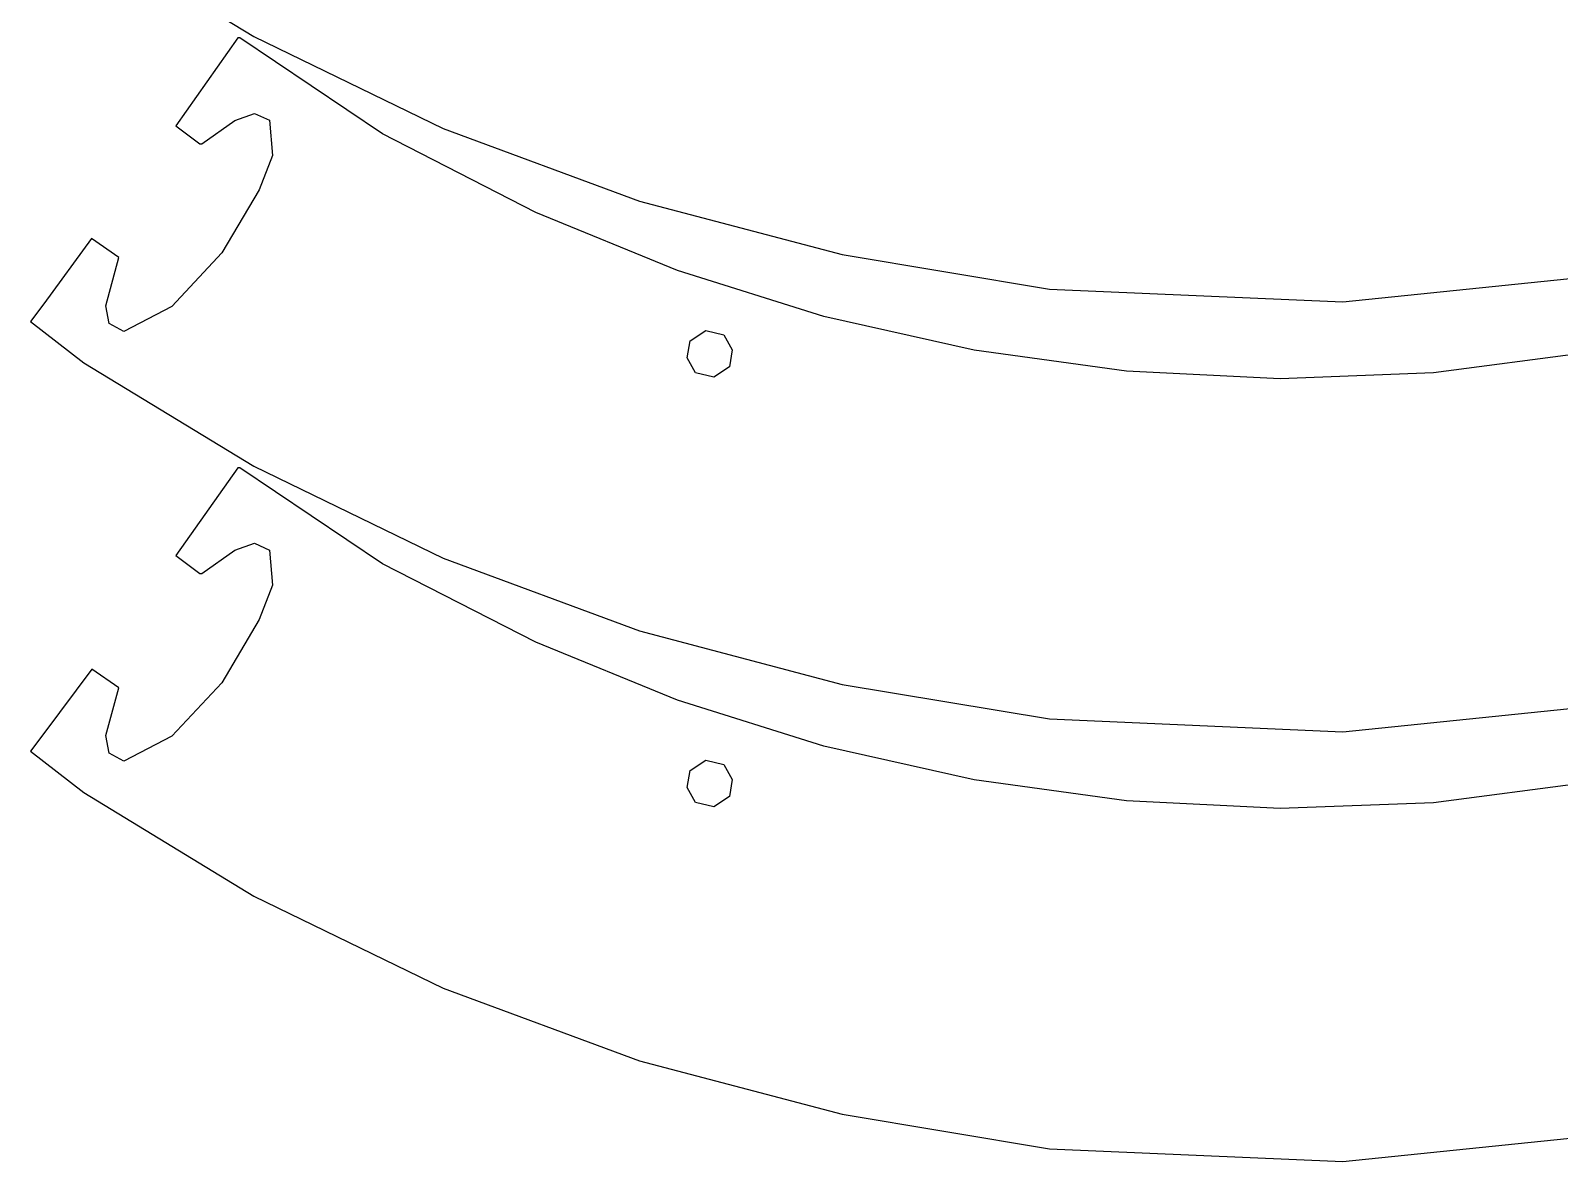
# Model space of a CAD drawing. Extents: x 0.6 to 75.4, y 0.2 to 29.1.
# Drawn here: x 45.05 to 63.32, y 0.25 to 13.77 of the extents above; entities that cross this region are included whole.
import ezdxf

# ---------------------------------------------------------------- set-up
doc = ezdxf.new("R2010")
doc.units = 0

msp = doc.modelspace()

# ---------------------------------------------------------------- linework, layer by layer
at = {"layer": 'Layer 1'}
for p, q in [((45.682607, 14.930306), (47.713667, 13.694226)), ((47.5225, 13.6777), (46.781763, 12.62633)), ((47.546374, 13.677663), (47.5225, 13.6777)), ((49.252133, 12.53023), (47.546374, 13.677663)), ((47.713667, 13.694226), (49.975864, 12.594256)), ((46.781763, 12.62633), (47.068501, 12.411277)), ((47.0924, 12.4113), (47.48544, 12.692392)), ((47.48544, 12.692392), (47.721129, 12.773826)), ((47.721129, 12.773826), (47.902673, 12.692591)), ((47.902673, 12.692591), (47.93636, 12.272496)), ((51.082804, 11.591433), (49.252133, 12.53023)), ((49.975864, 12.594256), (52.32312, 11.725997)), ((47.068501, 12.411277), (47.0924, 12.4113)), ((47.93636, 12.272496), (47.779376, 11.861721)), ((47.779376, 11.861721), (47.33311, 11.106823)), ((52.32312, 11.725997), (54.743182, 11.086731)), ((52.776612, 10.898486), (51.082804, 11.591433)), ((45.773843, 11.279402), (45.204711, 10.499719)), ((46.102838, 11.05269), (45.773843, 11.279402)), ((45.946405, 10.475823), (46.102838, 11.05269)), ((47.33311, 11.106823), (46.733976, 10.467841)), ((54.743182, 11.086731), (57.223797, 10.673736)), ((54.527555, 10.347763), (52.776612, 10.898486)), ((60.729047, 10.521886), (64.212992, 10.879592)), ((57.223797, 10.673736), (60.729047, 10.521886)), ((45.204711, 10.499719), (45.046193, 10.287101)), ((45.985801, 10.265786), (45.946405, 10.475823)), ((46.733976, 10.467841), (46.160501, 10.168463)), ((45.046193, 10.287101), (45.682606, 9.793006)), ((46.160501, 10.168463), (45.985801, 10.265786)), ((56.32111, 9.944538), (54.527555, 10.347763)), ((52.893088, 9.854338), (52.926865, 10.057473)), ((52.926865, 10.057473), (53.113845, 10.180462)), ((53.113845, 10.180462), (53.329686, 10.129421)), ((53.329686, 10.129421), (53.430183, 9.95027)), ((53.430183, 9.95027), (53.396406, 9.747135)), ((58.142752, 9.694085), (56.32111, 9.944538)), ((63.630956, 9.912093), (61.812199, 9.672589)), ((45.682606, 9.793006), (47.713666, 8.556926)), ((52.993585, 9.675187), (52.893088, 9.854338)), ((53.396406, 9.747135), (53.209426, 9.624146)), ((59.977956, 9.601678), (58.142752, 9.694085)), ((53.209426, 9.624146), (52.993585, 9.675187)), ((61.812199, 9.672589), (59.977956, 9.601678)), ((47.5224, 8.54031), (46.781663, 7.48894)), ((47.546374, 8.54031), (47.5224, 8.54031)), ((49.252133, 7.392877), (47.546374, 8.54031)), ((47.713666, 8.556926), (49.975863, 7.456957)), ((47.0924, 7.27389), (47.48544, 7.554981)), ((47.48544, 7.554981), (47.721129, 7.636414)), ((47.721129, 7.636414), (47.902673, 7.555178)), ((47.902673, 7.555178), (47.93636, 7.135084)), ((46.781663, 7.48894), (47.068401, 7.273887)), ((51.082804, 6.45408), (49.252133, 7.392877)), ((49.975863, 7.456957), (52.323118, 6.588708)), ((47.068401, 7.273887), (47.0924, 7.27389)), ((47.93636, 7.135084), (47.779376, 6.724308)), ((47.779376, 6.724308), (47.33311, 5.969423)), ((52.323118, 6.588708), (54.743181, 5.949468)), ((52.776612, 5.761148), (51.082804, 6.45408)), ((45.778675, 6.132266), (45.204712, 5.362305)), ((46.102039, 5.907231), (45.778675, 6.132266)), ((45.946405, 5.338413), (46.102039, 5.907231)), ((47.33311, 5.969423), (46.733976, 5.330528)), ((54.743181, 5.949468), (57.223796, 5.536526)), ((54.527555, 5.210433), (52.776612, 5.761148)), ((60.729046, 5.384594), (64.212991, 5.742281)), ((57.223796, 5.536526), (60.729046, 5.384594)), ((45.204712, 5.362305), (45.046194, 5.149687)), ((45.985801, 5.128322), (45.946405, 5.338413)), ((46.733976, 5.330528), (46.160501, 5.031124)), ((45.046194, 5.149687), (45.682607, 4.655497)), ((46.160501, 5.031124), (45.985801, 5.128322)), ((56.32111, 4.80721), (54.527555, 5.210433)), ((52.927005, 4.920063), (53.113985, 5.043037)), ((53.113985, 5.043037), (53.329826, 4.991972)), ((53.329826, 4.991972), (53.430323, 4.81284)), ((52.893228, 4.716961), (52.927005, 4.920063)), ((53.430323, 4.81284), (53.396546, 4.609738)), ((58.142752, 4.556755), (56.32111, 4.80721)), ((63.630956, 4.774745), (61.812199, 4.535247)), ((45.682607, 4.655497), (47.713667, 3.419417)), ((52.993725, 4.537829), (52.893228, 4.716961)), ((53.396546, 4.609738), (53.209566, 4.486766)), ((53.209566, 4.486766), (52.993725, 4.537829)), ((59.977956, 4.464342), (58.142752, 4.556755)), ((61.812199, 4.535247), (59.977956, 4.464342)), ((47.713667, 3.419417), (49.975864, 2.319505)), ((49.975864, 2.319505), (52.32312, 1.451291)), ((52.32312, 1.451291), (54.743182, 0.812065)), ((54.743182, 0.812065), (57.223797, 0.399117)), ((60.729047, 0.247199), (64.212992, 0.604912)), ((57.223797, 0.399117), (60.729047, 0.247199))]:
    msp.add_line(p, q, dxfattribs=at)

doc.saveas('drawing.dxf')
